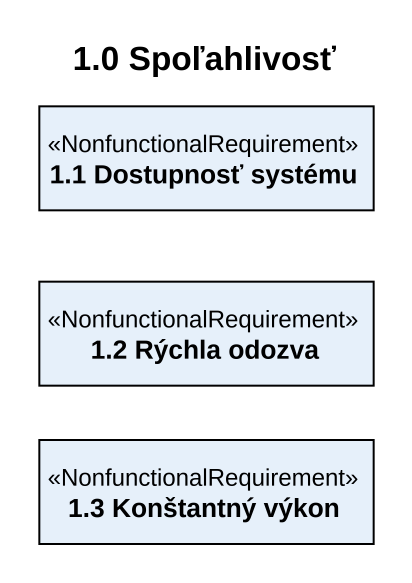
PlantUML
@startuml
title 1.0 Spoľahlivosť
hide circle
hide empty members
class "1.1 Dostupnosť systému" as r1_1_Dostupnosť_systému <<NonfunctionalRequirement>>
class "1.2 Rýchla odozva" as r1_2_Rýchla_odozva <<NonfunctionalRequirement>>
class "1.3 Konštantný výkon" as r1_3_Konštantný_výkon <<NonfunctionalRequirement>>
@enduml
